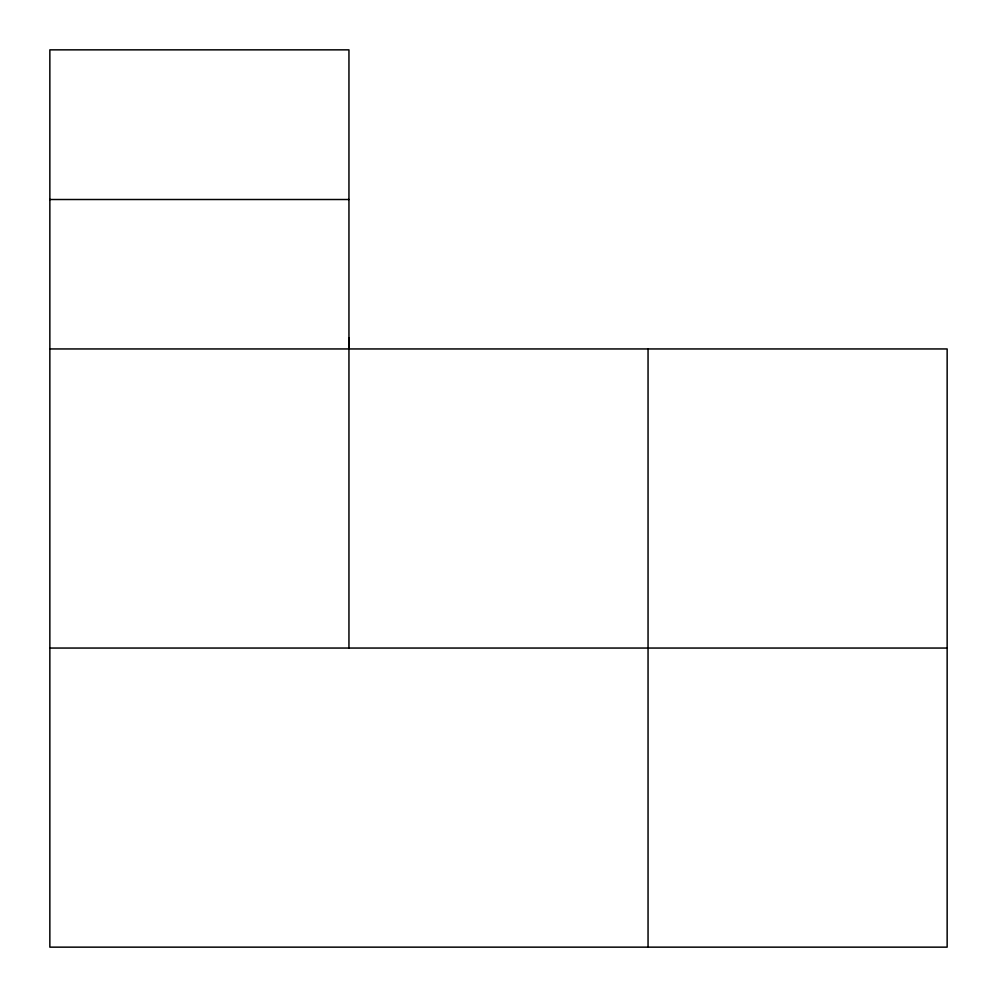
<?xml version="1.0" encoding="UTF-8"?>
<svg xmlns="http://www.w3.org/2000/svg" width="997" height="997" viewBox="0 0 997 997"><rect width="100%" height="100%" fill="white"/><g stroke="black" fill="none" stroke-linecap="round" stroke-linejoin="round"><path stroke-width="1.5" d="M348.95 348.95L348.95 338.033M49.85 199.512L348.95 199.512M49.85 348.95L947.15 348.95L947.15 947.15L49.85 947.15L49.85 49.85L348.95 49.85L348.95 648.05M49.85 648.05L947.15 648.05M648.05 348.95L648.05 947.15"/></g></svg>
